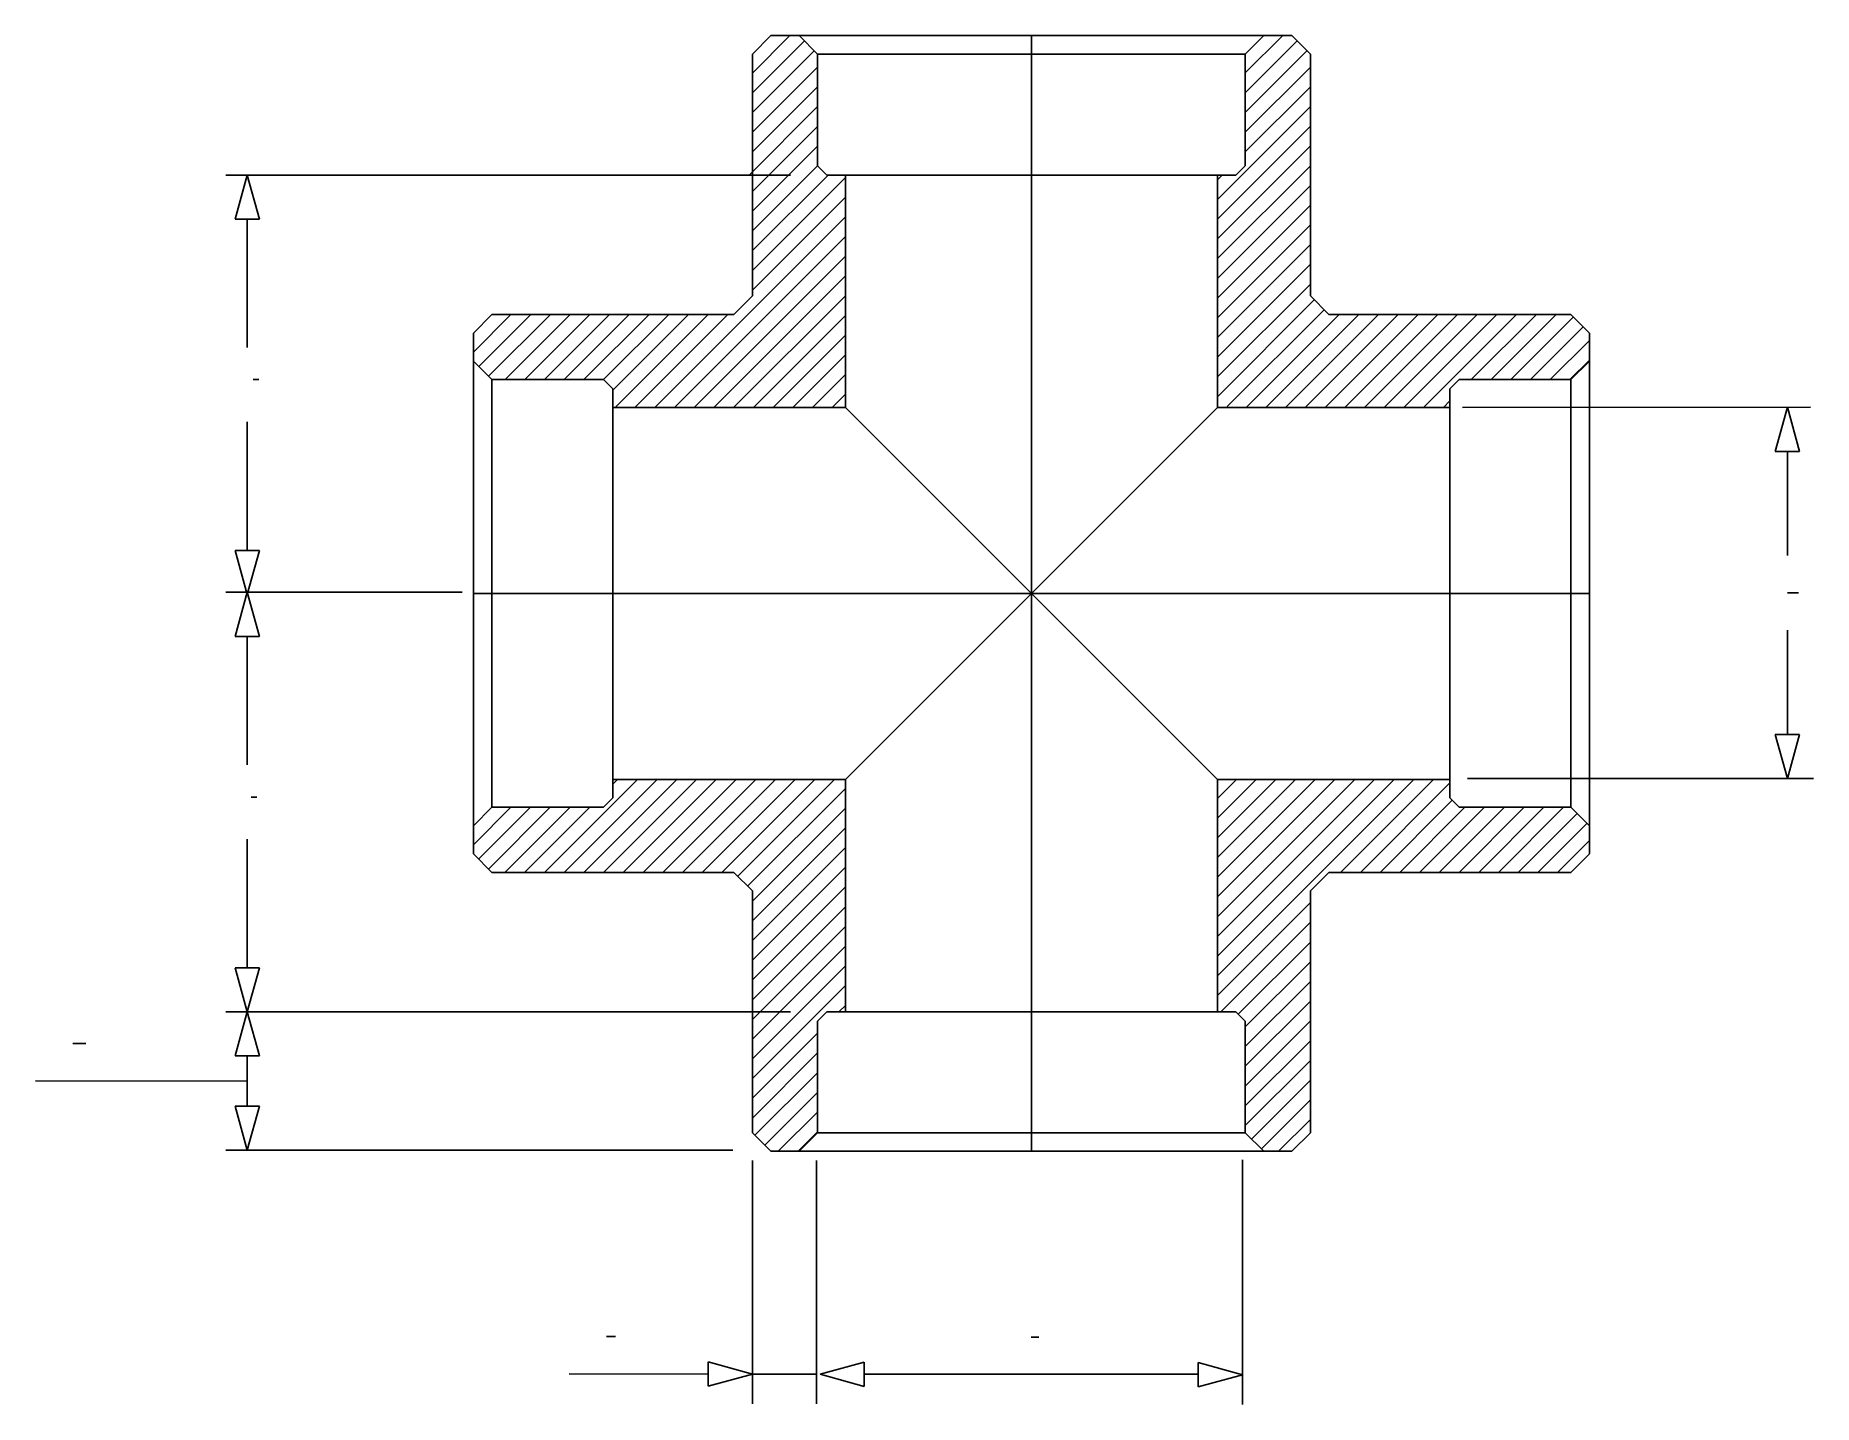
# Model space of a CAD drawing. Extents: x 348 to 1304, y 234 to 970.
import ezdxf

# ---------------------------------------------------------------- set-up
doc = ezdxf.new("R2010")
doc.units = 0
doc.header["$MEASUREMENT"] = 0
doc.layers.get('0').update_dxf_attribs({"linetype": 'CONTINUOUS'})
doc.layers.add('1', color=7, linetype='CONTINUOUS')

msp = doc.modelspace()

# ---------------------------------------------------------------- linework, layer by layer
at = {"color": 4, "linetype": 'Continuous'}
for p, q in [((733.54, 950.18), (753.73, 970.37)), ((733.54, 939.57), (761.48, 967.5)), ((998.54, 950.25), (1018.66, 970.37)), ((998.54, 939.64), (1026.41, 967.5)), ((733.54, 928.97), (766.78, 962.2)), ((998.54, 929.03), (1031.71, 962.2)), ((733.54, 918.36), (768.54, 953.36)), ((998.54, 918.43), (1033.54, 953.43)), ((733.54, 907.75), (768.54, 942.75)), ((998.54, 907.82), (1033.54, 942.82)), ((731.77, 895.37), (768.54, 932.15)), ((983.54, 882.21), (1033.54, 932.21)), ((733.54, 886.54), (768.54, 921.54)), ((983.54, 871.61), (1033.54, 921.61)), ((733.54, 875.93), (768.54, 910.93)), ((983.54, 861), (1033.54, 911)), ((733.54, 865.33), (768.57, 900.35)), ((983.54, 850.39), (1033.54, 900.39)), ((733.54, 854.72), (774.19, 895.37)), ((733.54, 844.11), (783.54, 894.11)), ((983.54, 892.82), (986.09, 895.37)), ((983.54, 839.79), (1033.54, 889.79)), ((733.54, 833.51), (783.54, 883.51)), ((681.01, 770.37), (783.54, 872.9)), ((983.54, 829.18), (1033.54, 879.18)), ((691.62, 770.37), (783.54, 862.29)), ((983.54, 818.57), (1033.54, 868.57)), ((702.23, 770.37), (783.54, 851.69)), ((983.54, 807.97), (1033.54, 857.97)), ((983.54, 797.36), (1033.54, 847.36)), ((712.83, 770.37), (783.54, 841.08)), ((983.54, 786.76), (1033.54, 836.76)), ((723.44, 770.37), (783.54, 830.47)), ((983.54, 776.15), (1035.65, 828.26)), ((988.85, 770.85), (1040.96, 822.96)), ((583.54, 800.18), (603.73, 820.37)), ((586.41, 792.44), (614.34, 820.37)), ((591.71, 787.13), (624.95, 820.37)), ((600.55, 785.37), (635.55, 820.37)), ((611.16, 785.37), (646.16, 820.37)), ((621.77, 785.37), (656.77, 820.37)), ((632.37, 785.37), (667.37, 820.37)), ((642.98, 785.37), (677.98, 820.37)), ((653.57, 785.35), (688.59, 820.37)), ((658.54, 779.72), (699.19, 820.37)), ((659.8, 770.37), (709.8, 820.37)), ((670.41, 770.37), (720.41, 820.37)), ((734.05, 770.37), (783.54, 819.87)), ((998.98, 770.37), (1048.98, 820.37)), ((1009.58, 770.37), (1059.58, 820.37)), ((1020.19, 770.37), (1070.19, 820.37)), ((1030.8, 770.37), (1080.8, 820.37)), ((1041.4, 770.37), (1091.4, 820.37)), ((1052.01, 770.37), (1102.01, 820.37)), ((1062.62, 770.37), (1112.62, 820.37)), ((1073.22, 770.37), (1123.22, 820.37)), ((1083.83, 770.37), (1133.83, 820.37)), ((1094.44, 770.37), (1144.44, 820.37)), ((1120.04, 785.37), (1155.04, 820.37)), ((1130.65, 785.37), (1165.65, 820.37)), ((1141.26, 785.37), (1174.9, 819.01)), ((1151.86, 785.37), (1180.2, 813.71)), ((744.65, 770.37), (783.54, 809.26)), ((1162.47, 785.37), (1183.54, 806.44)), ((755.26, 770.37), (783.54, 798.65)), ((1173.08, 785.37), (1183.54, 795.84)), ((765.87, 770.37), (783.54, 788.05)), ((776.47, 770.37), (783.54, 777.44)), ((1105.04, 770.37), (1108.54, 773.87)), ((1147.47, 770.37), (1147.48, 770.38)), ((1158.08, 770.37), (1158.09, 770.39)), ((621.7, 520.37), (671.7, 570.37)), ((632.3, 520.37), (682.3, 570.37)), ((642.91, 520.37), (692.91, 570.37)), ((653.52, 520.37), (703.52, 570.37)), ((658.54, 567.82), (661.09, 570.37)), ((664.12, 520.37), (714.12, 570.37)), ((674.73, 520.37), (724.73, 570.37)), ((685.34, 520.37), (735.34, 570.37)), ((695.94, 520.37), (745.94, 570.37)), ((706.55, 520.37), (756.55, 570.37)), ((717.16, 520.37), (767.16, 570.37)), ((725.65, 518.26), (777.76, 570.37)), ((730.96, 512.96), (783.54, 565.54)), ((983.54, 560.18), (993.73, 570.37)), ((983.54, 549.57), (1004.34, 570.37)), ((983.54, 538.97), (1014.95, 570.37)), ((983.54, 528.36), (1025.55, 570.37)), ((983.54, 517.75), (1036.16, 570.37)), ((983.54, 507.15), (1046.77, 570.37)), ((983.54, 496.54), (1057.37, 570.37)), ((983.54, 485.93), (1067.98, 570.37)), ((983.54, 475.33), (1078.59, 570.37)), ((983.54, 464.72), (1089.19, 570.37)), ((1049.8, 520.37), (1099.8, 570.37)), ((1060.41, 520.37), (1108.54, 568.51)), ((583.51, 535.21), (603.7, 555.4)), ((586.37, 527.47), (614.31, 555.4)), ((591.68, 522.17), (624.88, 555.37)), ((600.48, 520.37), (635.48, 555.37)), ((611.09, 520.37), (646.09, 555.37)), ((733.54, 504.94), (783.54, 554.94)), ((1071.01, 520.37), (1109.78, 559.13)), ((1081.62, 520.37), (1116.62, 555.37)), ((1092.23, 520.37), (1127.23, 555.37)), ((1102.83, 520.37), (1137.83, 555.37)), ((1113.44, 520.37), (1148.44, 555.37)), ((1124.05, 520.37), (1159.05, 555.37)), ((1134.65, 520.37), (1169.65, 555.37)), ((1145.26, 520.37), (1176.94, 552.05)), ((1155.87, 520.37), (1182.24, 546.74)), ((733.54, 494.33), (783.54, 544.33)), ((1166.47, 520.37), (1183.54, 537.44)), ((733.54, 483.72), (783.54, 533.72)), ((733.54, 473.12), (783.54, 523.12)), ((733.54, 462.51), (783.54, 512.51)), ((733.54, 451.9), (783.54, 501.9)), ((983.54, 454.11), (1033.54, 504.11)), ((733.54, 441.3), (783.54, 491.3)), ((985.41, 445.37), (1033.54, 493.51)), ((733.54, 430.69), (783.54, 480.69)), ((994.78, 444.13), (1033.54, 482.9)), ((733.54, 420.08), (783.54, 470.08)), ((998.54, 437.29), (1033.54, 472.29)), ((733.54, 409.48), (783.54, 459.48)), ((998.54, 426.69), (1033.54, 461.69)), ((998.54, 416.08), (1033.54, 451.08)), ((780.04, 445.37), (783.54, 448.87)), ((998.54, 405.47), (1033.54, 440.47)), ((733.54, 398.87), (768.54, 433.87)), ((733.54, 388.26), (768.54, 423.26)), ((998.54, 394.87), (1033.54, 429.87)), ((734.9, 379.01), (768.54, 412.66)), ((998.54, 384.26), (1033.54, 419.26)), ((740.2, 373.71), (768.54, 402.05)), ((1001.87, 376.98), (1033.54, 408.65)), ((1007.17, 371.67), (1033.54, 398.05)), ((747.47, 370.37), (768.54, 391.44)), ((1016.47, 370.37), (1033.54, 387.44)), ((758.08, 370.37), (768.54, 380.84))]:
    msp.add_line(p, q, dxfattribs=at)
at = {"layer": '1', "color": 7, "linetype": 'Continuous'}
for p, q in [((743.54, 970.37), (733.54, 960.37)), ((743.54, 970.37), (1023.54, 970.37)), ((758.61, 970.37), (768.54, 960.44)), ((758.61, 970.37), (1008.48, 970.37)), ((1008.48, 970.37), (998.54, 960.44)), ((1033.54, 960.37), (1023.54, 970.37)), ((733.54, 960.37), (733.54, 830.37)), ((768.54, 960.37), (768.54, 900.37)), ((768.54, 960.37), (998.54, 960.37)), ((998.54, 900.37), (998.54, 960.37)), ((1033.54, 960.37), (1033.54, 830.37)), ((773.54, 895.37), (768.54, 900.37)), ((993.54, 895.37), (998.54, 900.37)), ((773.54, 895.37), (993.54, 895.37)), ((783.54, 895.37), (783.54, 770.37)), ((983.54, 770.37), (983.54, 895.37)), ((723.54, 820.37), (733.54, 830.37)), ((1043.54, 820.37), (1033.54, 830.37)), ((593.54, 820.37), (583.54, 810.37)), ((583.54, 810.37), (593.54, 820.37)), ((723.54, 820.37), (593.54, 820.37)), ((1043.54, 820.37), (1173.54, 820.37)), ((1173.54, 820.37), (1183.54, 810.37)), ((1183.54, 810.37), (1173.54, 820.37)), ((583.54, 530.37), (583.54, 810.37)), ((1183.54, 530.37), (1183.54, 810.37)), ((583.54, 795.3), (593.48, 785.37)), ((583.54, 545.44), (583.54, 795.3)), ((1183.54, 795.3), (1173.61, 785.37)), ((1183.54, 545.44), (1183.54, 795.3)), ((653.54, 785.37), (593.54, 785.37)), ((593.54, 555.37), (593.54, 785.37)), ((658.54, 780.37), (653.54, 785.37)), ((1108.54, 780.37), (1113.54, 785.37)), ((1113.54, 785.37), (1173.54, 785.37)), ((1173.54, 555.37), (1173.54, 785.37)), ((658.54, 560.37), (658.54, 780.37)), ((1108.54, 560.37), (1108.54, 780.37)), ((783.54, 770.37), (658.54, 770.37)), ((783.54, 770.37), (883.54, 670.37)), ((883.54, 670.37), (983.54, 770.37)), ((1108.54, 770.37), (983.54, 770.37)), ((783.54, 570.37), (883.54, 670.37)), ((883.54, 670.37), (983.54, 570.37)), ((783.54, 570.37), (658.54, 570.37)), ((783.54, 445.37), (783.54, 570.37)), ((983.54, 570.37), (1108.54, 570.37)), ((983.54, 570.37), (983.54, 445.37)), ((583.54, 545.44), (593.48, 555.37)), ((593.54, 555.37), (653.54, 555.37)), ((658.54, 560.37), (653.54, 555.37)), ((1108.54, 560.37), (1113.54, 555.37)), ((1173.54, 555.37), (1113.54, 555.37)), ((1183.54, 545.44), (1173.61, 555.37)), ((583.54, 530.37), (593.54, 520.37)), ((1183.54, 530.37), (1173.54, 520.37)), ((723.54, 520.37), (593.54, 520.37)), ((723.54, 520.37), (733.54, 510.37)), ((1043.54, 520.37), (1033.54, 510.37)), ((1043.54, 520.37), (1173.54, 520.37)), ((733.54, 380.37), (733.54, 510.37)), ((1033.54, 380.37), (1033.54, 510.37)), ((773.54, 445.37), (768.54, 440.37)), ((768.54, 380.37), (768.54, 440.37)), ((773.54, 445.37), (993.54, 445.37)), ((993.54, 445.37), (998.54, 440.37)), ((998.54, 440.37), (998.54, 380.37)), ((743.54, 370.37), (733.54, 380.37)), ((758.61, 370.37), (768.54, 380.3)), ((768.54, 380.37), (998.54, 380.37)), ((1008.48, 370.37), (998.54, 380.3)), ((1033.54, 380.37), (1023.54, 370.37)), ((743.54, 370.37), (1023.54, 370.37)), ((758.61, 370.37), (1008.48, 370.37))]:
    msp.add_line(p, q, dxfattribs=at)
at = {"layer": '1', "color": 4, "linetype": 'Continuous'}
for p, q in [((883.54, 970.37), (883.54, 670.37)), ((583.54, 670.37), (1183.54, 670.37)), ((883.54, 370.37), (883.54, 670.37))]:
    msp.add_line(p, q, dxfattribs=at)
at = {"layer": '1', "color": 3, "linetype": 'Continuous'}
for p, q in [((450.5, 895.37), (754, 895.37)), ((461.95, 895.37), (455.39, 871.66)), ((461.95, 895.37), (468.51, 871.66)), ((455.39, 871.66), (468.51, 871.66)), ((461.95, 802.56), (461.95, 871.66)), ((1115.25, 770.35), (1302.45, 770.51)), ((1290, 770.49), (1283.44, 746.78)), ((1290, 770.49), (1296.56, 746.78)), ((461.95, 693.45), (461.95, 762.56)), ((1283.44, 746.78), (1296.56, 746.78)), ((1290, 746.78), (1290, 690.68)), ((461.95, 669.74), (455.39, 693.45)), ((468.51, 693.45), (455.39, 693.45)), ((461.95, 669.74), (468.51, 693.45)), ((450.5, 671), (577.5, 671)), ((461.95, 671), (455.39, 647.29)), ((461.95, 671), (468.51, 647.29)), ((1290, 650.68), (1290, 594.58)), ((455.39, 647.29), (468.51, 647.29)), ((461.95, 578.18), (461.95, 647.29)), ((1290, 570.86), (1283.44, 594.58)), ((1296.56, 594.58), (1283.44, 594.58)), ((1290, 570.86), (1296.56, 594.58)), ((1304, 570.86), (1118, 570.86)), ((461.95, 469.08), (461.95, 538.18)), ((461.95, 445.37), (455.39, 469.08)), ((468.51, 469.08), (455.39, 469.08)), ((461.95, 445.37), (468.51, 469.08)), ((450.5, 445.37), (754, 445.37)), ((461.95, 445.37), (455.39, 421.66)), ((461.95, 445.37), (468.51, 421.66)), ((455.39, 421.66), (468.51, 421.66)), ((461.95, 394.71), (461.95, 421.66)), ((348.14, 408.29), (461.95, 408.18)), ((461.95, 371), (455.39, 394.71)), ((468.51, 394.71), (455.39, 394.71)), ((461.95, 371), (468.51, 394.71)), ((450.5, 371), (723, 371)), ((733.54, 365.5), (733.54, 234.5)), ((768, 365.5), (768, 234.5)), ((997, 365.75), (997, 234.25)), ((635.02, 250.72), (709.83, 250.61)), ((733.54, 250.58), (709.83, 257.14)), ((709.83, 244.03), (709.83, 257.14)), ((733.54, 250.58), (709.83, 244.03)), ((768, 250.5), (733.54, 250.5)), ((770, 250.5), (793.71, 257.06)), ((770, 250.5), (793.71, 243.94)), ((793.71, 243.94), (793.71, 257.06)), ((973.29, 250.5), (793.71, 250.5)), ((997, 250.25), (973.29, 256.81)), ((973.29, 243.69), (973.29, 256.81)), ((997, 250.25), (973.29, 243.69))]:
    msp.add_line(p, q, dxfattribs=at)
at = {"layer": '1', "color": 5, "linetype": 'Continuous'}
for p, q in [((465.12, 785.35), (468.12, 785.35)), ((1290, 670.68), (1296, 670.68)), ((464.13, 560.83), (467.13, 560.83)), ((368.14, 428.29), (375.14, 428.29)), ((655.02, 270.73), (660.02, 270.73)), ((883.5, 270.5), (887.5, 270.5))]:
    msp.add_line(p, q, dxfattribs=at)

doc.saveas('drawing.dxf')
